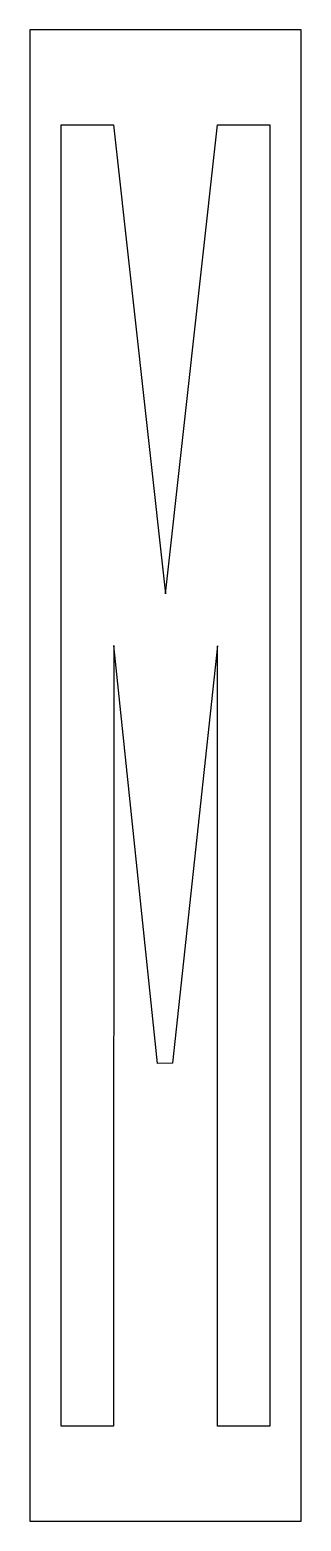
# Model space of a CAD drawing. Extents: x 0 to 20, y 0 to 110.
import ezdxf

# ---------------------------------------------------------------- set-up
doc = ezdxf.new("R2010")
doc.units = 0
doc.layers.add('CUT', color=7, linetype='Continuous')
doc.layers.add('OUTSIDE', color=1, linetype='Continuous')

msp = doc.modelspace()

# ---------------------------------------------------------------- linework, layer by layer
at = {"layer": 'CUT'}
msp.add_lwpolyline([(2.3152, 102.9808), (6.1552, 102.9808), (9.9952, 68.4112), (13.8352, 102.9808), (17.6848, 102.9808), (17.6848, 7.0192), (13.8352, 7.0192), (13.8352, 64.5712), (10.5232, 33.7744), (9.4096, 33.7456), (6.1936, 64.6), (6.1552, 7.0192), (2.3152, 7.0192)], close=True, dxfattribs=at)
at = {"layer": 'OUTSIDE'}
msp.add_lwpolyline([(0, 0), (20, 0), (20, 110), (0, 110)], close=True, dxfattribs=at)

doc.saveas('drawing.dxf')
